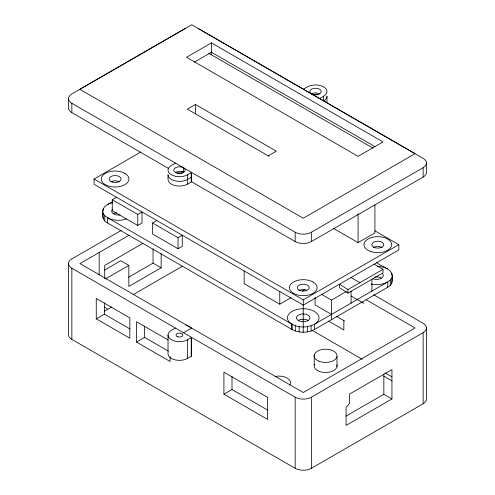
<?xml version="1.0" encoding="UTF-8"?>
<svg xmlns="http://www.w3.org/2000/svg" width="495" height="495" viewBox="0 0 495 495"><rect width="100%" height="100%" fill="white"/><g stroke="black" fill="none" stroke-linecap="round" stroke-linejoin="round"><path stroke-width="0.74" d="M376.664 262.721C381.614 266.848 391.149 268.073 392.356 275.511C392.956 279.96 392.25 285.108 387.727 287.242L314.399 329.577C307.451 333.135 298.64 333.178 291.79 329.379L107.619 223.047C102.867 221.024 101.97 215.758 102.644 211.161C103.071 205.957 108.782 204.039 112.557 201.657M391.817 283.152L391.817 277.868L392.356 275.511M314.399 329.577L314.399 324.299A15.797 9.12 0 0 0 316.905 313.286L314.399 311.398L311.126 309.95A15.797 9.12 0 0 0 292.056 311.398A15.797 9.12 0 0 0 289.55 322.406C296.356 328.074 306.696 328.173 314.399 324.299L387.727 281.958L390.239 280.071L391.817 277.868M211.464 42.892L186.528 57.284L358.083 156.333L383.012 141.941L211.464 42.892L211.464 52.241L375.006 146.662M194.405 62.085L211.464 52.241M268.259 155.875L276.358 151.204L195.414 104.47L187.32 109.148L268.995 156.302M374.777 230.763L398.84 244.654L398.84 249.938L303.287 305.099L94.056 184.301L94.056 179.023L140.828 152.021M175.422 163.096L171.375 165.435A11.447 6.608 0 0 0 171.375 174.778A11.447 6.608 0 0 0 187.562 174.778L191.608 172.446L191.608 181.789L295.175 241.579A11.447 6.608 0 0 0 311.361 241.579L423.145 177.043A11.447 6.608 0 0 0 426.492 172.371L426.492 163.028M303.392 89.218L307.438 86.879A11.447 6.608 0 0 1 323.625 86.879A11.447 6.608 0 0 1 323.625 96.222L323.625 100.9A11.447 6.608 0 0 0 326.978 96.228L326.978 100.9A11.447 6.608 0 0 1 326.589 102.607M112.266 199.726L137.765 214.446L142.016 211.99L142.016 223.022L137.765 225.472L112.266 210.752L112.266 199.726L116.517 197.27M323.625 96.222L319.578 98.561L199.825 29.422A11.447 6.608 0 0 0 198.087 28.599M191.608 177.117L187.562 179.45A11.447 6.608 0 0 1 175.088 180.885A11.447 6.608 0 0 1 168.022 174.778L168.022 179.45A11.447 6.608 0 0 0 175.088 185.557A11.447 6.608 0 0 0 187.562 184.128L191.608 181.789M121.386 230.317L71.855 258.91A11.447 6.608 0 0 0 71.855 268.259L71.855 339.384L295.175 468.313A11.447 6.608 0 0 0 311.361 468.313L423.145 403.778A11.447 6.608 0 0 0 426.492 399.106L426.492 327.981M129.139 235.187L79.955 263.588L303.268 392.516L415.045 327.981L366.281 299.828M152.534 222.973L178.033 237.693L182.284 235.236L182.284 246.269L178.033 248.719L152.534 233.999L152.534 222.973L156.785 220.516M142.869 243.385L104.723 265.407L104.723 278.605M104.451 270.146L120.749 260.735L128.842 265.407L128.842 286.438L161.135 267.795L161.135 253.52M105.373 278.957L128.842 265.407M128.657 277.2L153.042 263.117L161.135 267.795M104.501 311.188L111.827 306.962M133.136 294.661L182.408 266.211M96.259 318.848L129.851 338.24L129.851 317.864L96.259 298.473L96.259 318.848L104.358 314.17L130.043 329.002M185.378 28.599A11.447 6.608 0 0 0 183.639 29.422L71.855 93.957A11.447 6.608 0 0 0 71.855 103.307L295.175 232.235A11.447 6.608 0 0 0 311.361 232.235L423.145 167.7A11.447 6.608 0 0 0 423.145 158.351L320.246 98.944M168.145 339.972L136.527 321.719L136.527 342.094L144.627 337.423L168.337 351.11M175.422 328.049L171.375 330.388A11.447 6.608 0 0 0 171.375 339.731A11.447 6.608 0 0 0 187.562 339.731L191.608 337.398L191.608 356.091L187.562 358.423A11.447 6.608 0 0 1 175.088 359.859A11.447 6.608 0 0 1 168.022 353.752L168.022 335.059M183.515 332.727L191.608 328.049M333.401 228.368L358.083 242.624L374.919 232.904L374.919 204.899M244.159 270.963L244.159 283.629L279.774 304.19L291.079 297.662M302.383 291.134L304.382 289.983M94.056 179.023L303.287 299.822L398.84 244.654M347.936 289.587L383.019 269.329L383.019 272.881L347.936 293.139L339.539 287.725L339.539 284.173L347.936 289.587L347.936 293.139M321.657 294.395L331.514 300.081L346.5 291.431M223.907 394.175L267.616 419.407L267.616 397.398L223.907 372.166L223.907 394.175L232 389.503L267.758 410.151M71.855 268.259L295.175 397.188A11.447 6.608 0 0 0 311.361 397.188L423.145 332.652A11.447 6.608 0 0 0 423.145 323.309L373.7 294.76M345.968 416.14L383.848 394.268L391.941 398.939L391.941 369.592L349.569 394.057L349.569 403.493L346.085 407.348L346.085 425.415L391.941 398.939M387.381 268.909L384.46 267.609A15.797 9.12 0 0 0 377.246 266.397M208.692 53.237L372.964 148.073M374.133 264.2L383.019 269.329M181.646 171.363L183.515 172.446L183.515 167.768M68.508 98.629L68.508 107.978A11.447 6.608 0 0 0 71.855 112.65L168.739 168.585M351.066 277.522L359.952 282.651M351.066 295.961L363.769 303.299M336.501 316.373L344.594 321.045M331.514 314.412L315.086 304.926L315.086 297.384M328.476 321.082L343.858 329.967L343.858 320.624M312.172 330.363L362.272 359.29M385.091 372.927L391.941 376.881M383.848 376.2L391.941 380.872M104.154 307.048L107.273 308.843M136.527 342.094L170.119 361.486L170.119 356.957M102.644 211.161L103.183 213.524L104.761 215.721L107.619 217.763L291.79 324.095L291.79 329.379M423.145 167.7L423.145 177.043M423.145 332.652L423.145 403.778M391.817 273.147L391.817 275.412M390.239 280.071L390.239 285.349M387.727 287.242L387.727 281.958A15.797 9.12 0 0 1 371.163 284.081M383.848 374.201L383.848 394.268M371.906 279.025L371.906 291.097M358.083 213.865L358.083 242.624M351.066 290.949L351.066 303.126M336.996 356.48L336.996 366.578M331.514 300.081L331.514 319.696M314.22 355.144L314.22 365.236M311.361 232.235L311.361 241.579M311.361 397.188L311.361 468.313M311.126 325.747L311.126 331.025M307.315 326.657L307.315 331.941M303.287 299.822L303.287 305.099M303.231 304.369L303.231 332.25M299.141 326.657L299.141 331.941M295.329 325.747L295.329 331.025M295.175 232.235L295.175 241.579M295.175 397.188L295.175 468.313M292.056 324.299L292.056 329.577M279.774 291.524L279.774 304.19M232 376.602L232 389.503M211.303 51.864L211.303 54.741M195.414 104.47L195.414 113.819M191.212 172.668L191.212 182.018M191.212 337.627L191.212 356.32M187.562 174.778L187.562 184.128M187.562 339.731L187.562 358.423M178.033 237.693L178.033 248.719M153.042 248.849L153.042 263.117M144.627 326.1L144.627 337.423M137.765 214.446L137.765 225.472M107.619 223.047L107.619 217.763L110.54 219.062A15.797 9.12 0 0 0 126.336 219.062M104.761 215.721L104.761 221.005M104.358 302.853L104.358 314.17M103.183 208.803L103.183 211.062M103.183 213.524L103.183 218.802M99.173 252.487L99.173 274.861M71.855 103.307L71.855 112.65M68.508 263.588L68.508 334.713A11.447 6.608 0 0 0 71.855 339.384M177.043 173.38A3.434 1.98 0 0 1 181.9 173.38M175.422 172.446A5.723 3.304 0 0 0 185 170.961A5.723 3.304 0 0 0 177.99 166.914A5.723 3.304 0 0 0 175.422 172.446A5.723 3.304 0 0 1 183.515 172.446M311.485 93.889A5.723 3.304 0 0 0 321.057 92.404A5.723 3.304 0 0 0 314.047 88.358A5.723 3.304 0 0 0 311.485 93.889A5.723 3.304 0 0 1 319.578 93.889M313.1 94.823A3.434 1.98 0 0 1 317.957 94.823M336.909 364.852A11.447 6.608 0 0 1 331.619 371.528A11.447 6.608 0 0 1 318.91 371.262L316.732 370.081A11.447 6.608 0 0 1 314.597 364.103M289.736 385.048A11.447 6.608 0 0 0 287.911 378.526L285.733 377.339A11.447 6.608 0 0 0 275.041 376.509M185.804 325.097A11.447 6.608 0 0 1 191.045 327.888M107.273 204.713A15.797 9.12 0 0 1 112.396 202.733M120.186 214.929A6.751 3.898 0 0 1 113.083 213.537A6.751 3.898 0 0 1 112.594 209.212M113.664 213.685A6.751 3.898 0 0 1 116.69 212.677M373.546 247.481A6.008 3.471 0 0 1 382.041 247.481M299.042 290.497A6.008 3.471 0 0 1 306.294 289.946M110.849 181.851A6.008 3.471 0 0 1 119.351 181.851M374.814 277.027A6.751 3.898 0 0 1 381.336 278.035M382.406 273.562A6.751 3.898 0 0 1 381.336 278.264A6.751 3.898 0 0 1 373.18 278.889M298.454 320.37A6.751 3.898 0 0 1 308.001 320.37M80.407 88.939L79.955 89.286L80.407 89.626L303.268 218.215L415.045 153.679L191.732 24.75L80.407 88.939M370.879 251.571L368.002 250.309L365.817 248.645A13.829 7.982 0 0 1 375.396 236.796A13.829 7.982 0 0 1 391.415 246.04A13.829 7.982 0 0 1 370.879 251.571M124.895 173.368L122.017 172.105A13.829 7.982 0 0 0 101.481 177.637A13.829 7.982 0 0 0 117.501 186.887A13.829 7.982 0 0 0 127.079 175.032L124.895 173.368M313.081 282.014L310.204 280.758A13.829 7.982 0 0 0 289.668 286.283A13.829 7.982 0 0 0 305.687 295.534A13.829 7.982 0 0 0 315.265 283.678L313.081 282.014M318.91 361.171L316.732 359.989A11.447 6.608 0 0 1 322.802 349.408A11.447 6.608 0 0 1 336.848 357.05A11.447 6.608 0 0 1 318.91 361.171M177.754 336.779A3.434 1.98 0 0 0 182.903 335.059A3.434 1.98 0 0 0 177.754 333.345A3.434 1.98 0 0 0 177.754 336.779M373.546 247.11A6.008 3.471 0 0 0 383.6 245.551A6.008 3.471 0 0 0 376.237 241.306A6.008 3.471 0 0 0 373.546 247.11M299.042 290.126A6.008 3.471 0 0 0 309.09 288.566A6.008 3.471 0 0 0 301.733 284.322A6.008 3.471 0 0 0 299.042 290.126M112.099 182.024A6.008 3.471 0 0 0 121.108 179.023A6.008 3.471 0 0 0 112.099 176.016A6.008 3.471 0 0 0 112.099 182.024M298.454 320.605A6.751 3.898 0 0 0 309.752 318.854A6.751 3.898 0 0 0 301.48 314.084A6.751 3.898 0 0 0 298.454 320.605"/></g></svg>
